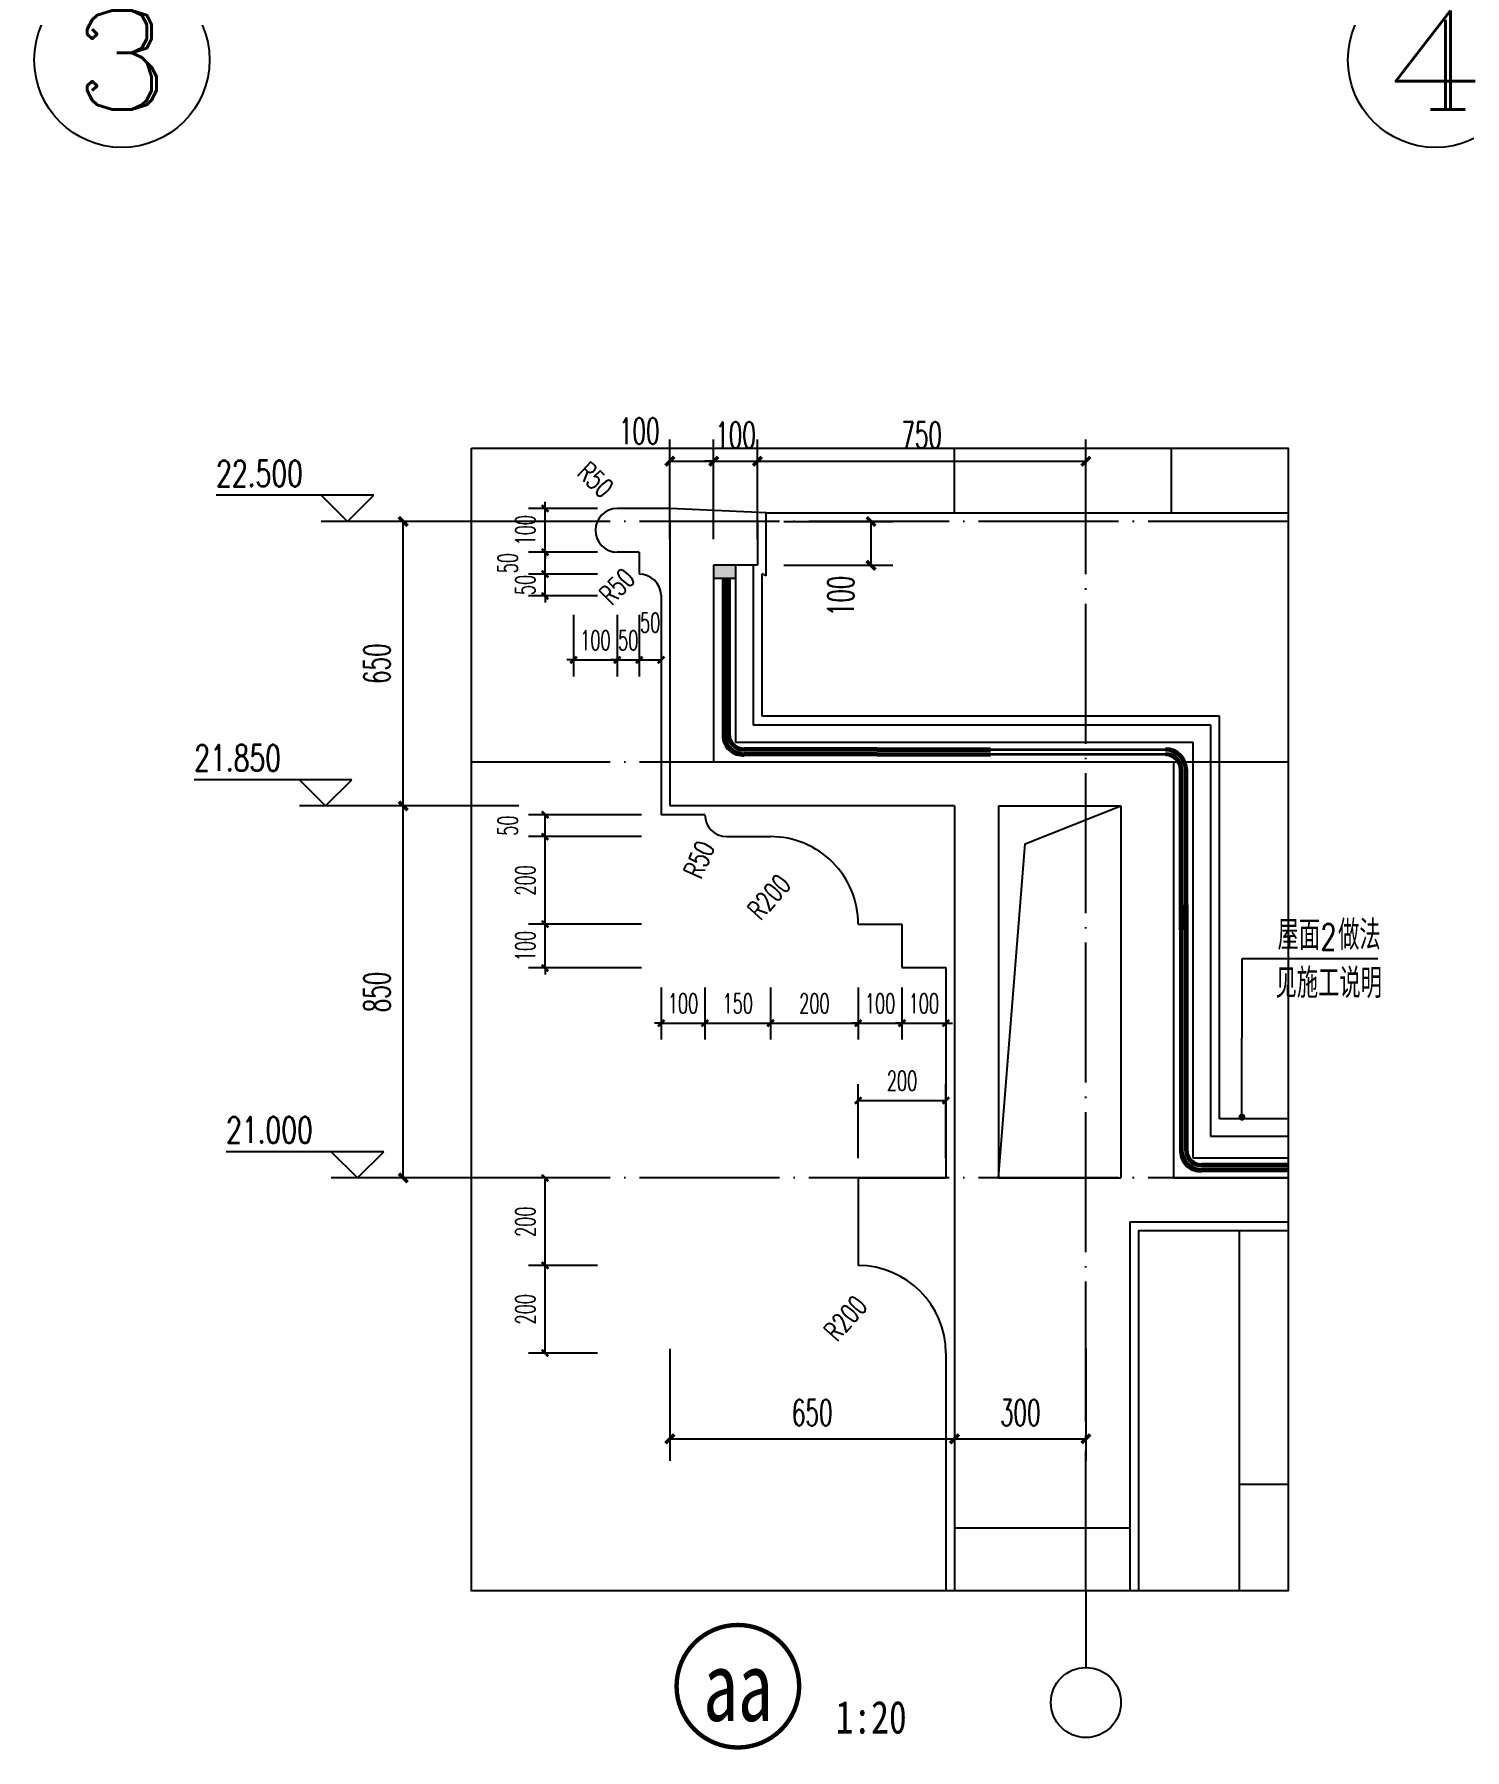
# Model space of a CAD drawing. Extents: x 0 to 125661, y -104936 to 8656.
# Drawn here: x 36141 to 39408, y -91358 to -87438 of the extents above; entities that cross this region are included whole.
import ezdxf
from ezdxf.enums import TextEntityAlignment as Align

# ---------------------------------------------------------------- set-up
doc = ezdxf.new("R2010")
doc.units = 0
doc.header["$LTSCALE"] = 800
doc.header["$MEASUREMENT"] = 0
doc.linetypes.add('DOTE', pattern=[2.42, 2, -0.2, 0.02, -0.2])
doc.linetypes.add('HIDDEN2', pattern=[0.1875, 0.125, -0.0625])
doc.layers.get('0').update_dxf_attribs({"linetype": 'CONTINUOUS'})
doc.layers.get('Defpoints').update_dxf_attribs({"color": 1, "linetype": 'CONTINUOUS'})
for name, color, linetype in [('3-ban', 84, 'CONTINUOUS'), ('A-立面看线', 117, 'CONTINUOUS'), ('A-装饰构件', 197, 'CONTINUOUS'), ('AXIS', 3, 'CONTINUOUS'), ('AXIS_TEXT', 7, 'CONTINUOUS'), ('DIM_ELEV', 3, 'CONTINUOUS'), ('DIM_IDEN', 3, 'CONTINUOUS'), ('DIM_LEAD', 3, 'CONTINUOUS'), ('DOTE', 28, 'CONTINUOUS'), ('PUB_DIM', 3, 'CONTINUOUS'), ('PUB_TEXT', 7, 'CONTINUOUS'), ('QIANG', 167, 'CONTINUOUS'), ('WALL', 50, 'CONTINUOUS'), ('看线1', 7, 'CONTINUOUS'), ('防水', 249, 'CONTINUOUS'), ('面层', 123, 'CONTINUOUS')]:
    doc.layers.add(name, color=color, linetype=linetype)
doc.styles.add('_TCH_AXIS', font='COMPLEX', dxfattribs={"bigfont": 'GBCBIG'})
doc.styles.add('_TCH_DIM', font='SIMPLEX', dxfattribs={"bigfont": 'GBCBIG'})
doc.styles.add('COMPLEX', font='COMPLEX')
doc.styles.add('DIM_FONT', font='SIMPLEX.shx', dxfattribs={"width": 0.6})
doc.styles.add('ht', font='SIMHEI.TTF')
doc.styles.add('房间名称', font='SIMHEI.TTF', dxfattribs={"width": 0.8})
doc.dimstyles.new('DIMN15', dxfattribs={"dimscale": 0.15, "dimtxt": 300, "dimasz": 100, "dimexe": 250, "dimexo": 300, "dimgap": 150, "dimtad": 1, "dimdec": 0, "dimzin": 0, "dimdsep": 46, "dimtxsty": 'DIM_FONT', "dimblk": 'ARCHTICK', "dimcen": 0.09, "dimclrt": 7, "dimazin": 2, "dimtfac": 1, "dimtdec": 0, "dimtix": 1, "dimtmove": 2, "dimatfit": 3, "dimfxl": 0, "dimtolj": 1, "dimtzin": 0, "dimarcsym": 0})
doc.dimstyles.new('DIMN20', dxfattribs={"dimscale": 0.2, "dimtxt": 300, "dimasz": 100, "dimexe": 250, "dimexo": 300, "dimgap": 150, "dimtad": 1, "dimdec": 0, "dimzin": 0, "dimdsep": 46, "dimtxsty": 'DIM_FONT', "dimblk": 'ARCHTICK', "dimcen": 0.09, "dimclrt": 7, "dimazin": 2, "dimtfac": 1, "dimtdec": 0, "dimtix": 1, "dimtmove": 2, "dimatfit": 3, "dimfxl": 0, "dimtolj": 1, "dimtzin": 0, "dimarcsym": 0})

# ---------------------------------------------------------------- blocks, each defined once
blk = doc.blocks.new('_ArchTick')
at = {"color": 0, "linetype": 'ByBlock', "const_width": 0.4}
blk.add_lwpolyline([(-0.5, -0.5), (0.5, 0.5)], dxfattribs=at)
blk = doc.blocks.new('*D583')
at = {"layer": 'Defpoints', "color": 0}
for p in [(37307.7, -90051.5), (37472.8, -90051.5), (37472.8, -90251.5)]:
    blk.add_point(p, dxfattribs=at)
at = {"layer": 'PUB_DIM', "color": 0, "lineweight": -2}
for p, q in [((37427.8, -90051.5), (37270.2, -90051.5)), ((37307.7, -90251.5), (37307.7, -90051.5)), ((37427.8, -90251.5), (37270.2, -90251.5))]:
    blk.add_line(p, q, dxfattribs=at)
at = {"layer": 'PUB_DIM', "color": 0, "lineweight": -2, "xscale": 15, "yscale": 15, "zscale": 15}
for p, rotation in [((37307.7, -90051.5), 90), ((37307.7, -90251.5), 270)]:
    blk.add_blockref('_ArchTick', p, dxfattribs=dict(at, rotation=rotation))
at = {"layer": 'PUB_DIM', "color": 7, "insert": (37262.7, -90151.5), "char_height": 45, "attachment_point": 5, "rotation": 90, "style": 'DIM_FONT'}
blk.add_mtext('\\A1;200', dxfattribs=at)
blk = doc.blocks.new('*D584')
at = {"layer": 'Defpoints', "color": 0}
for p in [(37307.7, -90251.5), (37472.8, -90251.5), (37472.8, -90451.5)]:
    blk.add_point(p, dxfattribs=at)
at = {"layer": 'PUB_DIM', "color": 0, "lineweight": -2}
for p, q in [((37427.8, -90251.5), (37270.2, -90251.5)), ((37307.7, -90451.5), (37307.7, -90251.5)), ((37427.8, -90451.5), (37270.2, -90451.5))]:
    blk.add_line(p, q, dxfattribs=at)
at = {"layer": 'PUB_DIM', "color": 0, "lineweight": -2, "xscale": 15, "yscale": 15, "zscale": 15}
for p, rotation in [((37307.7, -90251.5), 90), ((37307.7, -90451.5), 270)]:
    blk.add_blockref('_ArchTick', p, dxfattribs=dict(at, rotation=rotation))
at = {"layer": 'PUB_DIM', "color": 7, "insert": (37262.7, -90351.5), "char_height": 45, "attachment_point": 5, "rotation": 90, "style": 'DIM_FONT'}
blk.add_mtext('\\A1;200', dxfattribs=at)
blk = doc.blocks.new('*D585')
at = {"layer": 'Defpoints', "color": 0}
for p in [(37307.7, -89221.5), (37572.8, -89221.5), (37572.8, -89271.5)]:
    blk.add_point(p, dxfattribs=at)
at = {"layer": 'PUB_DIM', "color": 0, "lineweight": -2}
for p, q in [((37527.8, -89221.5), (37270.2, -89221.5)), ((37307.7, -89271.5), (37307.7, -89221.5)), ((37527.8, -89271.5), (37270.2, -89271.5))]:
    blk.add_line(p, q, dxfattribs=at)
at = {"layer": 'PUB_DIM', "color": 0, "lineweight": -2, "xscale": 15, "yscale": 15, "zscale": 15}
for p, rotation in [((37307.7, -89221.5), 90), ((37307.7, -89271.5), 270)]:
    blk.add_blockref('_ArchTick', p, dxfattribs=dict(at, rotation=rotation))
at = {"layer": 'PUB_DIM', "color": 7, "insert": (37222.6, -89246.5), "char_height": 45, "attachment_point": 5, "rotation": 90, "style": 'DIM_FONT'}
blk.add_mtext('\\A1;50', dxfattribs=at)
blk = doc.blocks.new('*D586')
at = {"layer": 'Defpoints', "color": 0}
for p in [(37307.7, -89271.5), (37572.8, -89271.5), (37572.8, -89471.5)]:
    blk.add_point(p, dxfattribs=at)
at = {"layer": 'PUB_DIM', "color": 0, "lineweight": -2}
for p, q in [((37527.8, -89271.5), (37270.2, -89271.5)), ((37307.7, -89471.5), (37307.7, -89271.5)), ((37527.8, -89471.5), (37270.2, -89471.5))]:
    blk.add_line(p, q, dxfattribs=at)
at = {"layer": 'PUB_DIM', "color": 0, "lineweight": -2, "xscale": 15, "yscale": 15, "zscale": 15}
for p, rotation in [((37307.7, -89271.5), 90), ((37307.7, -89471.5), 270)]:
    blk.add_blockref('_ArchTick', p, dxfattribs=dict(at, rotation=rotation))
at = {"layer": 'PUB_DIM', "color": 7, "insert": (37262.7, -89371.5), "char_height": 45, "attachment_point": 5, "rotation": 90, "style": 'DIM_FONT'}
blk.add_mtext('\\A1;200', dxfattribs=at)
blk = doc.blocks.new('*D587')
at = {"layer": 'Defpoints', "color": 0}
for p in [(37307.7, -89471.5), (37572.8, -89471.5), (37572.8, -89571.6)]:
    blk.add_point(p, dxfattribs=at)
at = {"layer": 'PUB_DIM', "color": 0, "lineweight": -2}
for p, q in [((37527.8, -89471.5), (37270.2, -89471.5)), ((37307.7, -89471.5), (37307.7, -89456.5)), ((37307.7, -89571.6), (37307.7, -89471.5)), ((37527.8, -89571.6), (37270.2, -89571.6)), ((37307.7, -89571.6), (37307.7, -89586.6))]:
    blk.add_line(p, q, dxfattribs=at)
at = {"layer": 'PUB_DIM', "color": 0, "lineweight": -2, "xscale": 15, "yscale": 15, "zscale": 15}
for p, rotation in [((37307.7, -89471.5), 270), ((37307.7, -89571.6), 90)]:
    blk.add_blockref('_ArchTick', p, dxfattribs=dict(at, rotation=rotation))
at = {"layer": 'PUB_DIM', "color": 7, "insert": (37262.7, -89521.6), "char_height": 45, "attachment_point": 5, "rotation": 90, "style": 'DIM_FONT'}
blk.add_mtext('\\A1;100', dxfattribs=at)
blk = doc.blocks.new('*D588')
at = {"layer": 'Defpoints', "color": 0}
for p in [(37307.7, -88521.5), (37472.8, -88521.5), (37472.8, -88621.5)]:
    blk.add_point(p, dxfattribs=at)
at = {"layer": 'PUB_DIM', "color": 0, "lineweight": -2}
for p, q in [((37307.7, -88521.5), (37307.7, -88506.5)), ((37427.8, -88521.5), (37270.2, -88521.5)), ((37307.7, -88621.5), (37307.7, -88521.5)), ((37427.8, -88621.5), (37270.2, -88621.5)), ((37307.7, -88621.5), (37307.7, -88636.5))]:
    blk.add_line(p, q, dxfattribs=at)
at = {"layer": 'PUB_DIM', "color": 0, "lineweight": -2, "xscale": 15, "yscale": 15, "zscale": 15}
for p, rotation in [((37307.7, -88521.5), 270), ((37307.7, -88621.5), 90)]:
    blk.add_blockref('_ArchTick', p, dxfattribs=dict(at, rotation=rotation))
at = {"layer": 'PUB_DIM', "color": 7, "insert": (37262.7, -88571.5), "char_height": 45, "attachment_point": 5, "rotation": 90, "style": 'DIM_FONT'}
blk.add_mtext('\\A1;100', dxfattribs=at)
blk = doc.blocks.new('*D589')
at = {"layer": 'Defpoints', "color": 0}
for p in [(37307.7, -88621.5), (37472.8, -88621.5), (37472.8, -88671.6)]:
    blk.add_point(p, dxfattribs=at)
at = {"layer": 'PUB_DIM', "color": 0, "lineweight": -2}
for p, q in [((37427.8, -88621.5), (37270.2, -88621.5)), ((37307.7, -88671.6), (37307.7, -88621.5)), ((37427.8, -88671.6), (37270.2, -88671.6))]:
    blk.add_line(p, q, dxfattribs=at)
at = {"layer": 'PUB_DIM', "color": 0, "lineweight": -2, "xscale": 15, "yscale": 15, "zscale": 15}
for p, rotation in [((37307.7, -88621.5), 90), ((37307.7, -88671.6), 270)]:
    blk.add_blockref('_ArchTick', p, dxfattribs=dict(at, rotation=rotation))
at = {"layer": 'PUB_DIM', "color": 7, "insert": (37222.6, -88646.6), "char_height": 45, "attachment_point": 5, "rotation": 90, "style": 'DIM_FONT'}
blk.add_mtext('\\A1;50', dxfattribs=at)
blk = doc.blocks.new('*D590')
at = {"layer": 'Defpoints', "color": 0}
for p in [(37307.7, -88671.6), (37472.8, -88671.6), (37472.8, -88721.5)]:
    blk.add_point(p, dxfattribs=at)
at = {"layer": 'PUB_DIM', "color": 0, "lineweight": -2}
for p, q in [((37307.7, -88671.6), (37307.7, -88656.6)), ((37427.8, -88671.6), (37270.2, -88671.6)), ((37307.7, -88721.5), (37307.7, -88671.6)), ((37427.8, -88721.5), (37270.2, -88721.5)), ((37307.7, -88721.5), (37307.7, -88736.5))]:
    blk.add_line(p, q, dxfattribs=at)
at = {"layer": 'PUB_DIM', "color": 0, "lineweight": -2, "xscale": 15, "yscale": 15, "zscale": 15}
for p, rotation in [((37307.7, -88671.6), 270), ((37307.7, -88721.5), 90)]:
    blk.add_blockref('_ArchTick', p, dxfattribs=dict(at, rotation=rotation))
at = {"layer": 'PUB_DIM', "color": 7, "insert": (37262.7, -88696.5), "char_height": 45, "attachment_point": 5, "rotation": 90, "style": 'DIM_FONT'}
blk.add_mtext('\\A1;50', dxfattribs=at)
blk = doc.blocks.new('*D591')
at = {"layer": 'Defpoints', "color": 0}
for p in [(37522.8, -88719.9), (37572.8, -88719.9), (37572.8, -88867.8)]:
    blk.add_point(p, dxfattribs=at)
at = {"layer": 'PUB_DIM', "color": 0, "lineweight": -2}
for p, q in [((37522.8, -88764.9), (37522.8, -88905.3)), ((37572.8, -88764.9), (37572.8, -88905.3)), ((37522.8, -88867.8), (37572.8, -88867.8))]:
    blk.add_line(p, q, dxfattribs=at)
at = {"layer": 'PUB_DIM', "color": 0, "lineweight": -2, "xscale": 15, "yscale": 15, "zscale": 15, "rotation": 180}
blk.add_blockref('_ArchTick', (37522.8, -88867.8), dxfattribs=at)
at = {"layer": 'PUB_DIM', "color": 0, "lineweight": -2, "xscale": 15, "yscale": 15, "zscale": 15}
blk.add_blockref('_ArchTick', (37572.8, -88867.8), dxfattribs=at)
at = {"layer": 'PUB_DIM', "color": 7, "insert": (37547.8, -88782.7), "char_height": 45, "attachment_point": 5, "style": 'DIM_FONT'}
blk.add_mtext('\\A1;50', dxfattribs=at)
blk = doc.blocks.new('*D592')
at = {"layer": 'Defpoints', "color": 0}
for p in [(37472.5, -88719.9), (37522.8, -88719.9), (37522.8, -88867.8)]:
    blk.add_point(p, dxfattribs=at)
at = {"layer": 'PUB_DIM', "color": 0, "lineweight": -2}
for p, q in [((37472.5, -88764.9), (37472.5, -88905.3)), ((37522.8, -88764.9), (37522.8, -88905.3)), ((37472.5, -88867.8), (37457.5, -88867.8)), ((37472.5, -88867.8), (37522.8, -88867.8)), ((37522.8, -88867.8), (37537.8, -88867.8))]:
    blk.add_line(p, q, dxfattribs=at)
at = {"layer": 'PUB_DIM', "color": 0, "lineweight": -2, "xscale": 15, "yscale": 15, "zscale": 15}
blk.add_blockref('_ArchTick', (37472.5, -88867.8), dxfattribs=at)
at = {"layer": 'PUB_DIM', "color": 0, "lineweight": -2, "xscale": 15, "yscale": 15, "zscale": 15, "rotation": 180}
blk.add_blockref('_ArchTick', (37522.8, -88867.8), dxfattribs=at)
at = {"layer": 'PUB_DIM', "color": 7, "insert": (37497.7, -88822.8), "char_height": 45, "attachment_point": 5, "style": 'DIM_FONT'}
blk.add_mtext('\\A1;50', dxfattribs=at)
blk = doc.blocks.new('*D593')
at = {"layer": 'Defpoints', "color": 0}
for p in [(37372.8, -88719.9), (37472.5, -88719.9), (37472.5, -88867.8)]:
    blk.add_point(p, dxfattribs=at)
at = {"layer": 'PUB_DIM', "color": 0, "lineweight": -2}
for p, q in [((37372.8, -88764.9), (37372.8, -88905.3)), ((37472.5, -88764.9), (37472.5, -88905.3)), ((37372.8, -88867.8), (37357.8, -88867.8)), ((37372.8, -88867.8), (37472.5, -88867.8)), ((37472.5, -88867.8), (37487.5, -88867.8))]:
    blk.add_line(p, q, dxfattribs=at)
at = {"layer": 'PUB_DIM', "color": 0, "lineweight": -2, "xscale": 15, "yscale": 15, "zscale": 15}
blk.add_blockref('_ArchTick', (37372.8, -88867.8), dxfattribs=at)
at = {"layer": 'PUB_DIM', "color": 0, "lineweight": -2, "xscale": 15, "yscale": 15, "zscale": 15, "rotation": 180}
blk.add_blockref('_ArchTick', (37472.5, -88867.8), dxfattribs=at)
at = {"layer": 'PUB_DIM', "color": 7, "insert": (37422.7, -88822.8), "char_height": 45, "attachment_point": 5, "style": 'DIM_FONT'}
blk.add_mtext('\\A1;100', dxfattribs=at)
blk = doc.blocks.new('*D594')
at = {"layer": 'Defpoints', "color": 0}
for p in [(38223, -89874.5), (38023, -90051.5), (38223, -90051.5)]:
    blk.add_point(p, dxfattribs=at)
at = {"layer": 'PUB_DIM', "color": 0, "lineweight": -2}
for p, q in [((38023, -90006.5), (38023, -89837)), ((38223, -90006.5), (38223, -89837)), ((38023, -89874.5), (38223, -89874.5))]:
    blk.add_line(p, q, dxfattribs=at)
at = {"layer": 'PUB_DIM', "color": 0, "lineweight": -2, "xscale": 15, "yscale": 15, "zscale": 15, "rotation": 180}
blk.add_blockref('_ArchTick', (38023, -89874.5), dxfattribs=at)
at = {"layer": 'PUB_DIM', "color": 0, "lineweight": -2, "xscale": 15, "yscale": 15, "zscale": 15}
blk.add_blockref('_ArchTick', (38223, -89874.5), dxfattribs=at)
at = {"layer": 'PUB_DIM', "color": 7, "insert": (38123, -89829.5), "char_height": 45, "attachment_point": 5, "style": 'DIM_FONT'}
blk.add_mtext('\\A1;200', dxfattribs=at)
blk = doc.blocks.new('*D595')
at = {"layer": 'Defpoints', "color": 0}
for p in [(37572.8, -89571.5), (37672.9, -89571.5), (37672.9, -89697.8)]:
    blk.add_point(p, dxfattribs=at)
at = {"layer": 'PUB_DIM', "color": 0, "lineweight": -2}
for p, q in [((37572.8, -89616.5), (37572.8, -89735.3)), ((37672.9, -89616.5), (37672.9, -89735.3)), ((37572.8, -89697.8), (37557.8, -89697.8)), ((37572.8, -89697.8), (37672.9, -89697.8)), ((37672.9, -89697.8), (37687.9, -89697.8))]:
    blk.add_line(p, q, dxfattribs=at)
at = {"layer": 'PUB_DIM', "color": 0, "lineweight": -2, "xscale": 15, "yscale": 15, "zscale": 15}
blk.add_blockref('_ArchTick', (37572.8, -89697.8), dxfattribs=at)
at = {"layer": 'PUB_DIM', "color": 0, "lineweight": -2, "xscale": 15, "yscale": 15, "zscale": 15, "rotation": 180}
blk.add_blockref('_ArchTick', (37672.9, -89697.8), dxfattribs=at)
at = {"layer": 'PUB_DIM', "color": 7, "insert": (37622.8, -89652.8), "char_height": 45, "attachment_point": 5, "style": 'DIM_FONT'}
blk.add_mtext('\\A1;100', dxfattribs=at)
blk = doc.blocks.new('*D596')
at = {"layer": 'Defpoints', "color": 0}
for p in [(37672.9, -89571.5), (37822.9, -89571.5), (37822.9, -89697.8)]:
    blk.add_point(p, dxfattribs=at)
at = {"layer": 'PUB_DIM', "color": 0, "lineweight": -2}
for p, q in [((37672.9, -89616.5), (37672.9, -89735.3)), ((37822.9, -89616.5), (37822.9, -89735.3)), ((37672.9, -89697.8), (37822.9, -89697.8))]:
    blk.add_line(p, q, dxfattribs=at)
at = {"layer": 'PUB_DIM', "color": 0, "lineweight": -2, "xscale": 15, "yscale": 15, "zscale": 15, "rotation": 180}
blk.add_blockref('_ArchTick', (37672.9, -89697.8), dxfattribs=at)
at = {"layer": 'PUB_DIM', "color": 0, "lineweight": -2, "xscale": 15, "yscale": 15, "zscale": 15}
blk.add_blockref('_ArchTick', (37822.9, -89697.8), dxfattribs=at)
at = {"layer": 'PUB_DIM', "color": 7, "insert": (37747.9, -89652.8), "char_height": 45, "attachment_point": 5, "style": 'DIM_FONT'}
blk.add_mtext('\\A1;150', dxfattribs=at)
blk = doc.blocks.new('*D597')
at = {"layer": 'Defpoints', "color": 0}
for p in [(37822.9, -89571.5), (38022.9, -89571.5), (38022.9, -89697.8)]:
    blk.add_point(p, dxfattribs=at)
at = {"layer": 'PUB_DIM', "color": 0, "lineweight": -2}
for p, q in [((37822.9, -89616.5), (37822.9, -89735.3)), ((38022.9, -89616.5), (38022.9, -89735.3)), ((37822.9, -89697.8), (38022.9, -89697.8))]:
    blk.add_line(p, q, dxfattribs=at)
at = {"layer": 'PUB_DIM', "color": 0, "lineweight": -2, "xscale": 15, "yscale": 15, "zscale": 15, "rotation": 180}
blk.add_blockref('_ArchTick', (37822.9, -89697.8), dxfattribs=at)
at = {"layer": 'PUB_DIM', "color": 0, "lineweight": -2, "xscale": 15, "yscale": 15, "zscale": 15}
blk.add_blockref('_ArchTick', (38022.9, -89697.8), dxfattribs=at)
at = {"layer": 'PUB_DIM', "color": 7, "insert": (37922.9, -89652.8), "char_height": 45, "attachment_point": 5, "style": 'DIM_FONT'}
blk.add_mtext('\\A1;200', dxfattribs=at)
blk = doc.blocks.new('*D598')
at = {"layer": 'Defpoints', "color": 0}
for p in [(38022.9, -89571.5), (38122.9, -89571.5), (38122.9, -89697.8)]:
    blk.add_point(p, dxfattribs=at)
at = {"layer": 'PUB_DIM', "color": 0, "lineweight": -2}
for p, q in [((38022.9, -89616.5), (38022.9, -89735.3)), ((38122.9, -89616.5), (38122.9, -89735.3)), ((38022.9, -89697.8), (38007.9, -89697.8)), ((38022.9, -89697.8), (38122.9, -89697.8)), ((38122.9, -89697.8), (38137.9, -89697.8))]:
    blk.add_line(p, q, dxfattribs=at)
at = {"layer": 'PUB_DIM', "color": 0, "lineweight": -2, "xscale": 15, "yscale": 15, "zscale": 15}
blk.add_blockref('_ArchTick', (38022.9, -89697.8), dxfattribs=at)
at = {"layer": 'PUB_DIM', "color": 0, "lineweight": -2, "xscale": 15, "yscale": 15, "zscale": 15, "rotation": 180}
blk.add_blockref('_ArchTick', (38122.9, -89697.8), dxfattribs=at)
at = {"layer": 'PUB_DIM', "color": 7, "insert": (38072.9, -89652.8), "char_height": 45, "attachment_point": 5, "style": 'DIM_FONT'}
blk.add_mtext('\\A1;100', dxfattribs=at)
blk = doc.blocks.new('*D599')
at = {"layer": 'Defpoints', "color": 0}
for p in [(38122.9, -89571.5), (38223, -89571.5), (38223, -89697.8)]:
    blk.add_point(p, dxfattribs=at)
at = {"layer": 'PUB_DIM', "color": 0, "lineweight": -2}
for p, q in [((38122.9, -89616.5), (38122.9, -89735.3)), ((38223, -89616.5), (38223, -89735.3)), ((38122.9, -89697.8), (38107.9, -89697.8)), ((38122.9, -89697.8), (38223, -89697.8)), ((38223, -89697.8), (38238, -89697.8))]:
    blk.add_line(p, q, dxfattribs=at)
at = {"layer": 'PUB_DIM', "color": 0, "lineweight": -2, "xscale": 15, "yscale": 15, "zscale": 15}
blk.add_blockref('_ArchTick', (38122.9, -89697.8), dxfattribs=at)
at = {"layer": 'PUB_DIM', "color": 0, "lineweight": -2, "xscale": 15, "yscale": 15, "zscale": 15, "rotation": 180}
blk.add_blockref('_ArchTick', (38223, -89697.8), dxfattribs=at)
at = {"layer": 'PUB_DIM', "color": 7, "insert": (38172.9, -89652.8), "char_height": 45, "attachment_point": 5, "style": 'DIM_FONT'}
blk.add_mtext('\\A1;100', dxfattribs=at)
blk = doc.blocks.new('*D600')
at = {"layer": 'Defpoints', "color": 0}
for p in [(37792.8, -88551.5), (38052.2, -88551.5), (37792.8, -88651.5)]:
    blk.add_point(p, dxfattribs=at)
at = {"layer": 'PUB_DIM', "color": 0, "lineweight": -2}
for p, q in [((37852.8, -88551.5), (38102.2, -88551.5)), ((38052.2, -88651.5), (38052.2, -88551.5)), ((37852.8, -88651.5), (38102.2, -88651.5))]:
    blk.add_line(p, q, dxfattribs=at)
at = {"layer": 'PUB_DIM', "color": 0, "lineweight": -2, "xscale": 20, "yscale": 20, "zscale": 20}
for p, rotation in [((38052.2, -88551.5), 90), ((38052.2, -88651.5), 270)]:
    blk.add_blockref('_ArchTick', p, dxfattribs=dict(at, rotation=rotation))
at = {"layer": 'PUB_DIM', "color": 7, "insert": (37983.2, -88721.5), "char_height": 60, "attachment_point": 5, "rotation": 90, "style": 'DIM_FONT'}
blk.add_mtext('\\A1;100', dxfattribs=at)
blk = doc.blocks.new('*D601')
at = {"layer": 'Defpoints', "color": 0}
for p in [(36983.8, -89201.5), (37307.7, -89201.5), (37307.7, -90051.5)]:
    blk.add_point(p, dxfattribs=at)
at = {"layer": 'PUB_DIM', "color": 0, "lineweight": -2}
for p, q in [((37247.7, -89201.5), (36933.8, -89201.5)), ((36983.8, -90051.5), (36983.8, -89201.5)), ((37247.7, -90051.5), (36933.8, -90051.5))]:
    blk.add_line(p, q, dxfattribs=at)
at = {"layer": 'PUB_DIM', "color": 0, "lineweight": -2, "xscale": 20, "yscale": 20, "zscale": 20}
for p, rotation in [((36983.8, -89201.5), 90), ((36983.8, -90051.5), 270)]:
    blk.add_blockref('_ArchTick', p, dxfattribs=dict(at, rotation=rotation))
at = {"layer": 'PUB_DIM', "color": 7, "insert": (36923.8, -89626.5), "char_height": 60, "attachment_point": 5, "rotation": 90, "style": 'DIM_FONT'}
blk.add_mtext('\\A1;850', dxfattribs=at)
blk = doc.blocks.new('*D602')
at = {"layer": 'Defpoints', "color": 0}
for p in [(36983.8, -88551.5), (37307.7, -88551.5), (37307.7, -89201.5)]:
    blk.add_point(p, dxfattribs=at)
at = {"layer": 'PUB_DIM', "color": 0, "lineweight": -2}
for p, q in [((37247.7, -88551.5), (36933.8, -88551.5)), ((36983.8, -89201.5), (36983.8, -88551.5)), ((37247.7, -89201.5), (36933.8, -89201.5))]:
    blk.add_line(p, q, dxfattribs=at)
at = {"layer": 'PUB_DIM', "color": 0, "lineweight": -2, "xscale": 20, "yscale": 20, "zscale": 20}
for p, rotation in [((36983.8, -88551.5), 90), ((36983.8, -89201.5), 270)]:
    blk.add_blockref('_ArchTick', p, dxfattribs=dict(at, rotation=rotation))
at = {"layer": 'PUB_DIM', "color": 7, "insert": (36923.8, -88876.5), "char_height": 60, "attachment_point": 5, "rotation": 90, "style": 'DIM_FONT'}
blk.add_mtext('\\A1;650', dxfattribs=at)
blk = doc.blocks.new('*D603')
at = {"layer": 'Defpoints', "color": 0}
for p in [(37592.8, -90382), (38243, -90382), (38243, -90647.6)]:
    blk.add_point(p, dxfattribs=at)
at = {"layer": 'PUB_DIM', "color": 0, "lineweight": -2}
for p, q in [((37592.8, -90442), (37592.8, -90697.6)), ((38243, -90442), (38243, -90697.6)), ((37592.8, -90647.6), (38243, -90647.6))]:
    blk.add_line(p, q, dxfattribs=at)
at = {"layer": 'PUB_DIM', "color": 0, "lineweight": -2, "xscale": 20, "yscale": 20, "zscale": 20, "rotation": 180}
blk.add_blockref('_ArchTick', (37592.8, -90647.6), dxfattribs=at)
at = {"layer": 'PUB_DIM', "color": 0, "lineweight": -2, "xscale": 20, "yscale": 20, "zscale": 20}
blk.add_blockref('_ArchTick', (38243, -90647.6), dxfattribs=at)
at = {"layer": 'PUB_DIM', "color": 7, "insert": (37917.9, -90587.6), "char_height": 60, "attachment_point": 5, "style": 'DIM_FONT'}
blk.add_mtext('\\A1;650', dxfattribs=at)
blk = doc.blocks.new('*D604')
at = {"layer": 'Defpoints', "color": 0}
for p in [(38243, -90382), (38543, -90382), (38543, -90647.6)]:
    blk.add_point(p, dxfattribs=at)
at = {"layer": 'PUB_DIM', "color": 0, "lineweight": -2}
for p, q in [((38243, -90442), (38243, -90697.6)), ((38543, -90442), (38543, -90697.6)), ((38243, -90647.6), (38543, -90647.6))]:
    blk.add_line(p, q, dxfattribs=at)
at = {"layer": 'PUB_DIM', "color": 0, "lineweight": -2, "xscale": 20, "yscale": 20, "zscale": 20, "rotation": 180}
blk.add_blockref('_ArchTick', (38243, -90647.6), dxfattribs=at)
at = {"layer": 'PUB_DIM', "color": 0, "lineweight": -2, "xscale": 20, "yscale": 20, "zscale": 20}
blk.add_blockref('_ArchTick', (38543, -90647.6), dxfattribs=at)
at = {"layer": 'PUB_DIM', "color": 7, "insert": (38393, -90587.6), "char_height": 60, "attachment_point": 5, "style": 'DIM_FONT'}
blk.add_mtext('\\A1;300', dxfattribs=at)
blk = doc.blocks.new('*D605')
at = {"layer": 'Defpoints', "color": 0}
for p in [(38543, -88413.7), (37792.8, -88651.5), (38543, -88651.5)]:
    blk.add_point(p, dxfattribs=at)
at = {"layer": 'PUB_DIM', "color": 0, "lineweight": -2}
for p, q in [((37792.8, -88591.5), (37792.8, -88363.7)), ((38543, -88591.5), (38543, -88363.7)), ((37792.8, -88413.7), (38543, -88413.7))]:
    blk.add_line(p, q, dxfattribs=at)
at = {"layer": 'PUB_DIM', "color": 0, "lineweight": -2, "xscale": 20, "yscale": 20, "zscale": 20, "rotation": 180}
blk.add_blockref('_ArchTick', (37792.8, -88413.7), dxfattribs=at)
at = {"layer": 'PUB_DIM', "color": 0, "lineweight": -2, "xscale": 20, "yscale": 20, "zscale": 20}
blk.add_blockref('_ArchTick', (38543, -88413.7), dxfattribs=at)
at = {"layer": 'PUB_DIM', "color": 7, "insert": (38167.9, -88353.7), "char_height": 60, "attachment_point": 5, "style": 'DIM_FONT'}
blk.add_mtext('\\A1;750', dxfattribs=at)
blk = doc.blocks.new('*D606')
at = {"layer": 'Defpoints', "color": 0}
for p in [(37792.8, -88413.7), (37692.8, -88651.5), (37792.8, -88651.5)]:
    blk.add_point(p, dxfattribs=at)
at = {"layer": 'PUB_DIM', "color": 0, "lineweight": -2}
for p, q in [((37692.8, -88591.5), (37692.8, -88363.7)), ((37792.8, -88591.5), (37792.8, -88363.7)), ((37692.8, -88413.7), (37672.8, -88413.7)), ((37692.8, -88413.7), (37792.8, -88413.7)), ((37792.8, -88413.7), (37812.8, -88413.7))]:
    blk.add_line(p, q, dxfattribs=at)
at = {"layer": 'PUB_DIM', "color": 0, "lineweight": -2, "xscale": 20, "yscale": 20, "zscale": 20}
blk.add_blockref('_ArchTick', (37692.8, -88413.7), dxfattribs=at)
at = {"layer": 'PUB_DIM', "color": 0, "lineweight": -2, "xscale": 20, "yscale": 20, "zscale": 20, "rotation": 180}
blk.add_blockref('_ArchTick', (37792.8, -88413.7), dxfattribs=at)
at = {"layer": 'PUB_DIM', "color": 7, "insert": (37742.8, -88353.7), "char_height": 60, "attachment_point": 5, "style": 'DIM_FONT'}
blk.add_mtext('\\A1;100', dxfattribs=at)
blk = doc.blocks.new('*D607')
at = {"layer": 'Defpoints', "color": 0}
for p in [(37692.8, -88413.7), (37592.8, -88651.5), (37692.8, -88651.5)]:
    blk.add_point(p, dxfattribs=at)
at = {"layer": 'PUB_DIM', "color": 0, "lineweight": -2}
for p, q in [((37592.8, -88591.5), (37592.8, -88363.7)), ((37692.8, -88591.5), (37692.8, -88363.7)), ((37592.8, -88413.7), (37692.8, -88413.7))]:
    blk.add_line(p, q, dxfattribs=at)
at = {"layer": 'PUB_DIM', "color": 0, "lineweight": -2, "xscale": 20, "yscale": 20, "zscale": 20, "rotation": 180}
blk.add_blockref('_ArchTick', (37592.8, -88413.7), dxfattribs=at)
at = {"layer": 'PUB_DIM', "color": 0, "lineweight": -2, "xscale": 20, "yscale": 20, "zscale": 20}
blk.add_blockref('_ArchTick', (37692.8, -88413.7), dxfattribs=at)
at = {"layer": 'PUB_DIM', "color": 7, "insert": (37522.8, -88344.7), "char_height": 60, "attachment_point": 5, "style": 'DIM_FONT'}
blk.add_mtext('\\A1;100', dxfattribs=at)
blk = doc.blocks.new('_AXISO')
blk.add_circle((0, 0), 0.5)
at = {"layer": 'AXIS_TEXT', "style": 'COMPLEX', "width": 1.041667}
blk.add_attdef('A', text='', height=0.56, dxfattribs=at).set_placement((-0.25, -0.28), (0.25, -0.28), align=Align.FIT)

msp = doc.modelspace()

# ---------------------------------------------------------------- hatches: boundary and pattern name
at = {"layer": '防水'}
msp.add_hatch(color=256, dxfattribs=at).paths.add_polyline_path([(37692.8, -88651.6), (37742.8, -88651.6), (37742.8, -88681.6), (37692.8, -88681.6)])

# ---------------------------------------------------------------- linework, layer by layer
at = {"layer": '3-ban'}
msp.add_lwpolyline([(38343, -90051.5), (38404.6, -89288.2), (38623, -89201.5)], dxfattribs=at)
at = {"layer": 'A-立面看线'}
for p, q in [((38893, -90171.5), (38893, -90995.2)), ((38893, -90751.5), (39004.9, -90751.5))]:
    msp.add_line(p, q, dxfattribs=at)
at = {"layer": 'A-装饰构件'}
for p, q in [((38242.3, -88383.8), (38242.3, -88532)), ((38737.6, -88383.8), (38737.6, -88532)), ((37812.8, -88532), (39004.9, -88532))]:
    msp.add_line(p, q, dxfattribs=at)
at = {"layer": 'AXIS'}
msp.add_line((38543, -90995.2), (38543, -91170.2), dxfattribs=at)
at = {"layer": 'Defpoints'}
msp.add_lwpolyline([(37139.4, -88383.8), (39004.9, -88383.8), (39004.9, -90995.2), (37139.4, -90995.2)], close=True, dxfattribs=at)
at = {"layer": 'DIM_ELEV'}
for p, q in [((36916.6, -88491.5), (36556.6, -88491.5)), ((36856.6, -88551.5), (36796.6, -88491.5)), ((36856.6, -88551.5), (36916.6, -88491.5)), ((36983.8, -88551.5), (36796.6, -88551.5)), ((36866.6, -89141.5), (36506.6, -89141.5)), ((36806.6, -89201.5), (36746.6, -89141.5)), ((36806.6, -89201.5), (36866.6, -89141.5)), ((36933.8, -89201.5), (36746.6, -89201.5)), ((36939.3, -89991.5), (36579.3, -89991.5)), ((36879.3, -90051.5), (36819.3, -89991.5)), ((36879.3, -90051.5), (36939.3, -89991.5)), ((37019.3, -90051.5), (36819.3, -90051.5))]:
    msp.add_line(p, q, dxfattribs=at)
at = {"layer": 'DIM_IDEN', "color": 0, "const_width": 10}
msp.add_lwpolyline([(37888.1, -91212.9, 1), (37608.1, -91212.9, 1)], format="xyb", close=True, dxfattribs=at)
at = {"layer": 'DIM_LEAD'}
for p, q in [((38899.4, -89912.5), (38899.6, -89550.2)), ((38899.6, -89550.2), (39209.8, -89550.2))]:
    msp.add_line(p, q, dxfattribs=at)
at = {"layer": 'DIM_LEAD', "const_width": 8}
msp.add_lwpolyline([(38899.4, -89916.5, 1), (38899.4, -89908.5, 1)], format="xyb", close=True, dxfattribs=at)
at = {"layer": 'DOTE', "linetype": 'DOTE', "ltscale": 0.2}
for p, q in [((38543, -90995.2), (38543, -88383.8)), ((39004.9, -88551.5), (37090.8, -88551.5)), ((39004.9, -89101.5), (37139.4, -89101.5)), ((39004.9, -90051.5), (37090.8, -90051.5))]:
    msp.add_line(p, q, dxfattribs=at)
at = {"layer": 'PUB_DIM', "color": 15}
for points in [[(37472.8, -88571.5, 0, 0, 0), (37458.3, -88557.7, 9.9, 0, 0), (37436.7, -88536.9, 0, 0, 0)], [(37523.6, -88720.7, 0, 0, 0), (37536.7, -88707.4, 9.9, 0, 0), (37557.8, -88686, 0, 0, 0)], [(37722.8, -89221.5, 0, 0, 0), (37714.9, -89239.9, 9.9, 0, 0), (37703, -89267.4, 0, 0, 0)], [(37822.9, -89471.5, 0, 0, 0), (37936.1, -89344.7, 9.9, 0, 0), (37956.1, -89322.3, 0, 0, 0)], [(38023, -90451.5, 0, 0, 0), (38136.1, -90324.7, 9.9, 0, 0), (38156.1, -90302.3, 0, 0, 0)]]:
    msp.add_lwpolyline(points, format="xyseb", dxfattribs=at)
at = {"layer": 'QIANG'}
for p, q in [((37712.8, -88681.6), (37712.8, -89041.5)), ((37718.8, -88681.6), (37718.8, -89036.5)), ((37723.8, -88681.6), (37723.8, -89036.5)), ((37729.8, -88681.6), (37729.8, -89036.5)), ((37729.8, -88681.6), (37729.8, -89036.5)), ((37729.8, -88681.6), (37729.8, -89036.5)), ((38066.2, -89069.5), (37762.8, -89069.5)), ((38066.2, -89075.5), (37762.8, -89075.5)), ((38066.2, -89080.5), (37762.8, -89080.5)), ((38066.2, -89086.5), (37762.8, -89086.5)), ((38066.2, -89069.5), (38324.7, -89069.5)), ((38066.2, -89075.5), (38324.7, -89075.5)), ((38066.2, -89080.5), (38324.7, -89080.5)), ((38066.2, -89086.5), (38324.7, -89086.5)), ((38757.7, -89484.5), (38757.7, -89119.5)), ((38757.7, -89484.5), (38757.7, -89119.5)), ((38757.7, -89484.5), (38757.7, -89119.5)), ((38763.7, -89484.5), (38763.7, -89119.5)), ((38768.7, -89484.5), (38768.7, -89119.5)), ((38774.7, -89484.5), (38774.7, -89119.5)), ((38757.7, -89427.1), (38757.7, -89991.5)), ((38763.7, -89427.1), (38763.7, -89986.5)), ((38768.7, -89427.1), (38768.7, -89986.5)), ((38774.7, -89427.1), (38774.7, -89986.5)), ((38774.7, -89427.1), (38774.7, -89986.5)), ((38774.7, -89427.1), (38774.7, -89986.5)), ((39004.9, -90019.5), (38807.7, -90019.5)), ((39004.9, -90025.5), (38807.7, -90025.5)), ((39004.9, -90030.5), (38807.7, -90030.5)), ((39004.9, -90036.5), (38807.7, -90036.5))]:
    msp.add_line(p, q, dxfattribs=at)
for centre, radius, start, end in [((37758.7, -89040.8), 45.9, 180.955, 275.0705), ((37762.8, -89036.5), 44, 180, 270), ((37762.8, -89036.5), 39, 180, 270), ((37762.8, -89036.5), 33, 180, 270), ((38724.7, -89119.5), 50, 0, 90), ((38724.7, -89119.5), 44, 0, 90), ((38724.7, -89119.5), 39, 0, 90), ((38724.7, -89119.5), 33, 0, 90), ((38803.6, -89990.8), 45.9, 180.955, 275.0705), ((38807.7, -89986.5), 44, 180, 270), ((38807.7, -89986.5), 39, 180, 270), ((38807.7, -89986.5), 33, 180, 270)]:
    msp.add_arc(centre, radius, start, end, dxfattribs=at)
at = {"layer": 'WALL'}
for p, q in [((37792.8, -88551.5), (37592.8, -88551.5)), ((37592.8, -88551.5), (37592.8, -89201.5)), ((37792.8, -88551.5), (37792.8, -88651.5)), ((37792.8, -88651.5), (37692.8, -88651.5)), ((37692.8, -88651.5), (37692.8, -89101.5)), ((38743, -89101.5), (37692.8, -89101.5)), ((38743, -89101.5), (38743, -90051.5)), ((38243, -89201.5), (37592.8, -89201.5)), ((38243, -89201.5), (37692.8, -89201.5)), ((38243, -89201.5), (38243, -90995.2)), ((38343, -89201.5), (38343, -90051.5)), ((38343, -89201.5), (38623, -89201.5)), ((38623, -89201.5), (38623, -90051.5)), ((38343, -90051.5), (38623, -90051.5)), ((38743, -90051.5), (39004.9, -90051.5)), ((38643, -90151.5), (38643, -90995.2)), ((38643, -90151.5), (39004.9, -90151.5)), ((38643, -90851.5), (38243, -90851.5))]:
    msp.add_line(p, q, dxfattribs=at)
at = {"layer": '看线1'}
for p, q in [((37592.8, -88521.6), (37472.8, -88521.5)), ((37812.8, -88532), (37592.8, -88521.6)), ((37592.8, -88551.5), (37592.8, -88521.6)), ((37459.8, -88619.8), (37472.8, -88621.5)), ((37522.8, -88621.5), (37472.8, -88621.5)), ((37522.8, -88621.5), (37522.8, -88671.6)), ((37572.8, -88719.9), (37572.8, -89221.5)), ((37672.9, -89221.5), (37572.8, -89221.5)), ((37722.7, -89271.5), (37822.9, -89271.5)), ((38022.9, -89471.5), (38122.9, -89471.5)), ((38122.9, -89471.5), (38122.9, -89570.6)), ((38122.9, -89570.5), (38223, -89570.5)), ((38223, -89570.5), (38223, -90051.5)), ((38023, -90051.5), (38023, -90251.5)), ((38023, -90051.5), (38223, -90051.5)), ((38663, -90171.5), (38663, -90995.2)), ((38663, -90171.5), (39004.9, -90171.5)), ((38223, -90451.5), (38223, -90995.2))]:
    msp.add_line(p, q, dxfattribs=at)
for centre, radius, start, end in [((37472.8, -88571.5), 50, 89.9689, 269.7626), ((37522.5, -88721.9), 50.3, 2.302, 89.6768), ((37722.9, -89221.5), 50, 179.9952, 269.7818), ((37822.9, -89471.5), 200, 359.9991, 90.0017), ((38023, -90451.5), 200, 0, 90)]:
    msp.add_arc(centre, radius, start, end, dxfattribs=at)
at = {"layer": '防水', "linetype": 'HIDDEN2', "const_width": 6}
for points in [[(37715.8, -88681.6), (37715.8, -89036.5, 0.414214), (37762.8, -89083.5), (38066.2, -89083.5)], [(37726.8, -88681.6), (37726.8, -89036.5, 0.414214), (37762.8, -89072.5), (38066.2, -89072.5)], [(38771.7, -89484.5), (38771.7, -89119.5, 0.414214), (38724.7, -89072.5), (38066.2, -89072.5)], [(38760.7, -89484.5), (38760.7, -89119.5, 0.414214), (38724.7, -89083.5), (38066.2, -89083.5)], [(38760.7, -89427.1), (38760.7, -89986.5, 0.414214), (38807.7, -90033.5), (39004.9, -90033.5)], [(38771.7, -89427.1), (38771.7, -89986.5, 0.414214), (38807.7, -90022.5), (39004.9, -90022.5)]]:
    msp.add_lwpolyline(points, format="xyb", dxfattribs=at)
at = {"layer": '面层'}
for p, q in [((37812.8, -88675.9), (37812.8, -88532)), ((37742.8, -88651.5), (37742.8, -89056.5)), ((37782.8, -88651.5), (37782.8, -89016.5)), ((37742.8, -88681.6), (37692.8, -88681.6)), ((37802.8, -88670.7), (37802.8, -88996.5)), ((37812.8, -88675.9), (37802.8, -88670.7)), ((38828, -89016.5), (37782.8, -89016.5)), ((38848, -88996.5), (37802.8, -88996.5)), ((38828, -89956.5), (38828, -89016.5)), ((38848, -89916.5), (38848, -88996.5)), ((38788, -89056.5), (37742.8, -89056.5)), ((38788, -90006.5), (38788, -89056.5)), ((39004.9, -89916.5), (38848, -89916.5)), ((39004.9, -89956.5), (38828, -89956.5)), ((39004.9, -90006.5), (38788, -90006.5))]:
    msp.add_line(p, q, dxfattribs=at)

# ---------------------------------------------------------------- block references
at = {"layer": 'AXIS'}
ref = msp.add_blockref('_AXISO', (36341.3, -87496.8), dxfattribs=dict(at, xscale=400, yscale=400, zscale=400))
ref.add_attrib('A', '3', dxfattribs={"layer": 'AXIS_TEXT', "height": 226.3, "style": '_TCH_AXIS', "width": 1.5}).set_placement((36228.2, -87609.9), (36454.5, -87609.9), align=Align.FIT)
ref = msp.add_blockref('_AXISO', (39341.3, -87496.8), dxfattribs=dict(at, xscale=400, yscale=400, zscale=400))
ref.add_attrib('A', '4', dxfattribs={"layer": 'AXIS_TEXT', "height": 226.3, "style": '_TCH_AXIS', "width": 1.3125}).set_placement((39228.2, -87609.9), (39454.5, -87609.9), align=Align.FIT)
at = {"layer": 'AXIS', "xscale": 160, "yscale": 160, "zscale": 160}
msp.add_blockref('_AXISO', (38543, -91250.2), dxfattribs=at)

# ---------------------------------------------------------------- texts
at = {"layer": 'AXIS_TEXT', "color": 0, "style": 'ht', "width": 0.691406}
msp.add_text('aa', height=158.39, dxfattribs=at).set_placement((37668.9, -91292.1), (37827.3, -91292.1), align=Align.FIT)
at = {"layer": 'PUB_DIM', "color": 7, "style": '_TCH_DIM', "width": 0.705882}
for s, rotation, p in [('R50', 316.2033, (37377.7, -88443.8)), ('R50', 45.4813, (37459.4, -88744.6)), ('R50', 66.6282, (37663.8, -89370.3)), ('R200', 48.2581, (37799.5, -89464.9)), ('R200', 48.2823, (37974.1, -90427.7))]:
    msp.add_text(s, height=44.62, rotation=rotation, dxfattribs=at).set_placement(p)
at = {"layer": 'PUB_TEXT'}
for s, height, style, width, p in [('22.500', 59.5, '_TCH_DIM', 0.705882, (36556.6, -88471.5)), ('21.850', 59.5, '_TCH_DIM', 0.705882, (36506.6, -89121.5)), ('2', 59.5, '_TCH_DIM', 0.705882, (39078.9, -89530.2)), ('21.000', 59.5, '_TCH_DIM', 0.705882, (36579.3, -89971.5)), ('1:20', 74.68, '房间名称', 0.8, (37971.2, -91321))]:
    msp.add_text(s, height=height, dxfattribs=dict(at, style=style, width=width)).set_placement(p)
at = {"layer": 'PUB_TEXT', "style": '_TCH_DIM'}
for s, p in [('屋面', (38980.6, -89530.2)), ('做法', (39118.9, -89530.2)), ('见施工说明', (38976, -89640.2))]:
    msp.add_text(s, height=67.52, dxfattribs=at).set_placement(p)

# ---------------------------------------------------------------- dimensions: what is measured, and where the dimension line sits
at = {"layer": 'PUB_DIM'}
for base, p1, p2, angle, picture, middle in [((37692.8, -88413.7), (37592.8, -88651.5), (37692.8, -88651.5), 0, '*D607', (37522.8, -88344.7)), ((38052.2, -88551.5), (37792.8, -88651.5), (37792.8, -88551.5), 90, '*D600', (37983.2, -88721.5))]:
    dim = msp.add_linear_dim(base=base, p1=p1, p2=p2, angle=angle, dimstyle='DIMN20', dxfattribs=at)
    dim.commit()
    dim.dimension.update_dxf_attribs({"geometry": picture, "text_midpoint": middle, "dimtype": 161})
for p1, p2, distance, picture, middle in [((37692.8, -88651.5), (37792.8, -88651.5), 237.8, '*D606', (37742.8, -88353.7)), ((37792.8, -88651.5), (38543, -88651.5), 237.8, '*D605', (38167.9, -88353.7)), ((37307.7, -89201.5), (37307.7, -88551.5), 323.9, '*D602', (36923.8, -88876.5)), ((37307.7, -90051.5), (37307.7, -89201.5), 323.9, '*D601', (36923.8, -89626.5)), ((37592.8, -90382), (38243, -90382), -265.6, '*D603', (37917.9, -90587.6)), ((38243, -90382), (38543, -90382), -265.6, '*D604', (38393, -90587.6))]:
    dim = msp.add_aligned_dim(p1=p1, p2=p2, distance=distance, dimstyle='DIMN20', dxfattribs=at)
    dim.commit()
    dim.dimension.update_dxf_attribs({"geometry": picture, "text_midpoint": middle})
at = {"layer": 'PUB_DIM', "color": 15}
for p1, p2, distance, picture, middle in [((37472.8, -88621.5), (37472.8, -88521.5), 165, '*D588', (37262.7, -88571.5)), ((37472.8, -88721.5), (37472.8, -88671.6), 165, '*D590', (37262.7, -88696.5)), ((37372.8, -88719.9), (37472.5, -88719.9), -147.9, '*D593', (37422.7, -88822.8)), ((37472.5, -88719.9), (37522.8, -88719.9), -147.9, '*D592', (37497.7, -88822.8)), ((37572.8, -89471.5), (37572.8, -89271.5), 265.1, '*D586', (37262.7, -89371.5)), ((37572.8, -89571.6), (37572.8, -89471.5), 265.1, '*D587', (37262.7, -89521.6)), ((37572.8, -89571.5), (37672.9, -89571.5), -126.3, '*D595', (37622.8, -89652.8)), ((37672.9, -89571.5), (37822.9, -89571.5), -126.3, '*D596', (37747.9, -89652.8)), ((37822.9, -89571.5), (38022.9, -89571.5), -126.3, '*D597', (37922.9, -89652.8)), ((38022.9, -89571.5), (38122.9, -89571.5), -126.3, '*D598', (38072.9, -89652.8)), ((38122.9, -89571.5), (38223, -89571.5), -126.3, '*D599', (38172.9, -89652.8)), ((38023, -90051.5), (38223, -90051.5), 177, '*D594', (38123, -89829.5)), ((37472.8, -90251.5), (37472.8, -90051.5), 165, '*D583', (37262.7, -90151.5)), ((37472.8, -90451.5), (37472.8, -90251.5), 165, '*D584', (37262.7, -90351.5))]:
    dim = msp.add_aligned_dim(p1=p1, p2=p2, distance=distance, dimstyle='DIMN15', dxfattribs=at)
    dim.commit()
    dim.dimension.update_dxf_attribs({"geometry": picture, "text_midpoint": middle})
for base, p1, p2, angle, picture, middle in [((37307.7, -88621.5), (37472.8, -88671.6), (37472.8, -88621.5), 90, '*D589', (37222.6, -88646.6)), ((37572.8, -88867.8), (37522.8, -88719.9), (37572.8, -88719.9), 0, '*D591', (37547.8, -88782.7)), ((37307.7, -89221.5), (37572.8, -89271.5), (37572.8, -89221.5), 90, '*D585', (37222.6, -89246.5))]:
    dim = msp.add_linear_dim(base=base, p1=p1, p2=p2, angle=angle, dimstyle='DIMN15', dxfattribs=at)
    dim.commit()
    dim.dimension.update_dxf_attribs({"geometry": picture, "text_midpoint": middle, "dimtype": 161})

doc.saveas('drawing.dxf')
